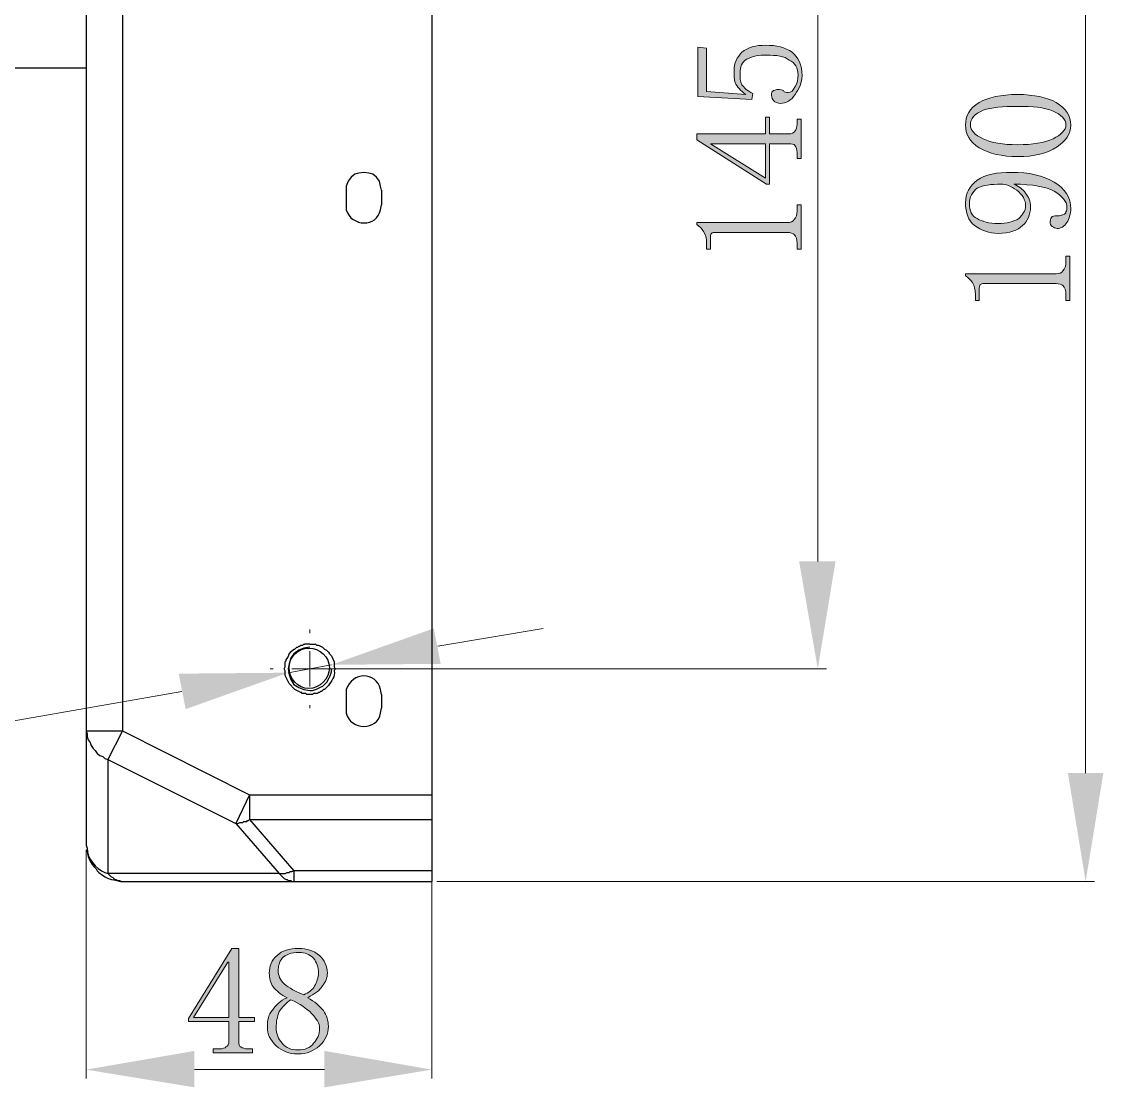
# Model space of a CAD drawing. Header units: millimetres. Extents: x 0 to 297, y 0 to 210.
# Drawn here: x 148.53 to 171.79, y 92.14 to 115.04 of the extents above; entities that cross this region are included whole.
import ezdxf

# ---------------------------------------------------------------- set-up
doc = ezdxf.new("R2010")
doc.units = ezdxf.units.MM

msp = doc.modelspace()

# ---------------------------------------------------------------- hatches: boundary and pattern name
h = msp.add_hatch(color=7)
edge = h.paths.add_edge_path(flags=0)
edge.add_spline(control_points=[(163.043588, 110.725813), (163.043588, 110.725813), (164.990886, 110.725813), (164.990886, 110.725813), (165.054386, 110.725813), (165.117886, 110.747015), (165.139088, 110.789313), (165.181386, 110.831611), (165.202588, 110.895111), (165.202588, 110.979813), (165.202588, 110.979813), (165.202588, 111.106813), (165.202588, 111.106813), (165.202588, 111.106813), (165.28729, 111.106813), (165.28729, 111.106813), (165.28729, 111.106813), (165.28729, 110.154313), (165.28729, 110.154313), (165.28729, 110.154313), (165.202588, 110.154313), (165.202588, 110.154313), (165.202588, 110.154313), (165.202588, 110.281313), (165.202588, 110.281313), (165.202588, 110.366015), (165.181386, 110.429515), (165.139088, 110.471813), (165.117886, 110.493015), (165.054386, 110.514111), (164.990886, 110.514111), (164.990886, 110.514111), (163.44579, 110.514111), (163.44579, 110.514111), (163.403386, 110.514111), (163.38229, 110.514111), (163.361088, 110.493015), (163.339886, 110.471813), (163.339886, 110.429515), (163.339886, 110.387111), (163.339886, 110.387111), (163.339886, 110.154313), (163.339886, 110.154313), (163.339886, 110.154313), (163.25529, 110.154313), (163.25529, 110.154313), (163.25529, 110.154313), (163.25529, 110.281313), (163.25529, 110.281313), (163.25529, 110.387111), (163.234088, 110.471813), (163.19179, 110.535313), (163.149386, 110.598813), (163.107088, 110.641111), (163.043588, 110.683515), (163.043588, 110.683515), (163.043588, 110.725813), (163.043588, 110.725813)], knot_values=[0, 0, 0, 0, 1, 1, 1, 2, 2, 2, 3, 3, 3, 4, 4, 4, 5, 5, 5, 6, 6, 6, 7, 7, 7, 8, 8, 8, 9, 9, 9, 10, 10, 10, 11, 11, 11, 12, 12, 12, 13, 13, 13, 14, 14, 14, 15, 15, 15, 16, 16, 16, 17, 17, 17, 18, 18, 18, 19, 19, 19, 19], degree=3, periodic=1)
edge = h.paths.add_edge_path(flags=0)
edge.add_spline(control_points=[(165.03329, 112.630813), (165.075588, 112.630813), (165.139088, 112.652015), (165.16029, 112.694313), (165.181386, 112.715515), (165.202588, 112.779015), (165.202588, 112.842515), (165.202588, 112.842515), (165.202588, 112.948313), (165.202588, 112.948313), (165.202588, 112.948313), (165.28729, 112.948313), (165.28729, 112.948313), (165.28729, 112.948313), (165.28729, 112.101611), (165.28729, 112.101611), (165.28729, 112.101611), (165.202588, 112.101611), (165.202588, 112.101611), (165.202588, 112.101611), (165.202588, 112.228611), (165.202588, 112.228611), (165.202588, 112.292111), (165.181386, 112.355611), (165.16029, 112.376813), (165.139088, 112.419111), (165.075588, 112.419111), (165.03329, 112.419111), (165.03329, 112.419111), (164.609886, 112.419111), (164.609886, 112.419111), (164.609886, 112.419111), (164.609886, 111.551313), (164.609886, 111.551313), (164.609886, 111.551313), (164.546386, 111.551313), (164.546386, 111.551313), (164.546386, 111.551313), (163.043588, 112.503813), (163.043588, 112.503813), (163.043588, 112.503813), (163.043588, 112.630813), (163.043588, 112.630813), (163.043588, 112.630813), (164.52529, 112.630813), (164.52529, 112.630813), (164.52529, 112.630813), (164.52529, 112.990611), (164.52529, 112.990611), (164.52529, 112.990611), (164.609886, 112.990611), (164.609886, 112.990611), (164.609886, 112.990611), (164.609886, 112.630813), (164.609886, 112.630813), (164.609886, 112.630813), (165.03329, 112.630813), (165.03329, 112.630813)], knot_values=[0, 0, 0, 0, 1, 1, 1, 2, 2, 2, 3, 3, 3, 4, 4, 4, 5, 5, 5, 6, 6, 6, 7, 7, 7, 8, 8, 8, 9, 9, 9, 10, 10, 10, 11, 11, 11, 12, 12, 12, 13, 13, 13, 14, 14, 14, 15, 15, 15, 16, 16, 16, 17, 17, 17, 18, 18, 18, 19, 19, 19, 19], degree=3, periodic=1)
edge = h.paths.add_edge_path(flags=0)
edge.add_spline(control_points=[(163.339886, 112.419111), (163.339886, 112.419111), (164.52529, 111.678313), (164.52529, 111.678313), (164.52529, 111.678313), (164.52529, 112.419111), (164.52529, 112.419111), (164.52529, 112.419111), (163.339886, 112.419111), (163.339886, 112.419111)], knot_values=[0, 0, 0, 0, 1, 1, 1, 2, 2, 2, 3, 3, 3, 3], degree=3, periodic=1)
edge = h.paths.add_edge_path(flags=0)
edge.add_spline(control_points=[(163.847886, 113.985515), (163.847886, 114.154813), (163.911386, 114.281813), (164.01729, 114.387611), (164.14429, 114.493515), (164.313588, 114.535813), (164.52529, 114.535813), (164.758088, 114.535813), (164.948588, 114.493515), (165.09679, 114.387611), (165.22379, 114.281813), (165.308386, 114.112515), (165.308386, 113.879611), (165.308386, 113.731515), (165.244886, 113.604515), (165.16029, 113.477515), (165.075588, 113.350515), (164.96979, 113.287015), (164.84279, 113.287015), (164.77929, 113.287015), (164.736886, 113.308111), (164.694588, 113.350515), (164.673386, 113.371611), (164.65229, 113.414015), (164.65229, 113.456313), (164.65229, 113.519813), (164.65229, 113.541015), (164.694588, 113.562111), (164.736886, 113.583313), (164.758088, 113.583313), (164.77929, 113.583313), (164.84279, 113.583313), (164.885088, 113.583313), (164.90629, 113.562111), (164.927386, 113.519813), (164.96979, 113.519813), (165.012088, 113.519813), (165.075588, 113.519813), (165.117886, 113.562111), (165.16029, 113.646813), (165.202588, 113.710313), (165.22379, 113.816111), (165.22379, 113.900813), (165.22379, 114.049015), (165.16029, 114.154813), (165.03329, 114.218313), (164.927386, 114.303015), (164.758088, 114.324111), (164.546386, 114.324111), (164.377088, 114.324111), (164.250088, 114.303015), (164.123088, 114.239515), (164.01729, 114.176015), (163.974886, 114.070111), (163.974886, 113.943111), (163.974886, 113.837313), (163.974886, 113.752611), (164.01729, 113.689111), (164.059588, 113.625611), (164.123088, 113.562111), (164.250088, 113.498611), (164.250088, 113.498611), (164.228886, 113.371611), (164.228886, 113.371611), (164.228886, 113.371611), (163.06479, 113.435111), (163.06479, 113.435111), (163.06479, 113.435111), (163.06479, 114.493515), (163.06479, 114.493515), (163.06479, 114.493515), (163.25529, 114.472313), (163.25529, 114.472313), (163.25529, 114.472313), (163.25529, 113.541015), (163.25529, 113.541015), (163.25529, 113.541015), (164.101886, 113.477515), (164.101886, 113.477515), (163.974886, 113.562111), (163.911386, 113.646813), (163.869088, 113.731515), (163.847886, 113.816111), (163.847886, 113.900813), (163.847886, 113.985515)], knot_values=[0, 0, 0, 0, 1, 1, 1, 2, 2, 2, 3, 3, 3, 4, 4, 4, 5, 5, 5, 6, 6, 6, 7, 7, 7, 8, 8, 8, 9, 9, 9, 10, 10, 10, 11, 11, 11, 12, 12, 12, 13, 13, 13, 14, 14, 14, 15, 15, 15, 16, 16, 16, 17, 17, 17, 18, 18, 18, 19, 19, 19, 20, 20, 20, 21, 21, 21, 22, 22, 22, 23, 23, 23, 24, 24, 24, 25, 25, 25, 26, 26, 26, 27, 27, 27, 28, 28, 28, 28], degree=3, periodic=1)
h = msp.add_hatch(color=7)
edge = h.paths.add_edge_path(flags=0)
edge.add_spline(control_points=[(168.822088, 109.625111), (168.822088, 109.625111), (170.769386, 109.625111), (170.769386, 109.625111), (170.832886, 109.625111), (170.896386, 109.646313), (170.917588, 109.688611), (170.959886, 109.731015), (170.981088, 109.794515), (170.981088, 109.879111), (170.981088, 109.879111), (170.981088, 110.006111), (170.981088, 110.006111), (170.981088, 110.006111), (171.06579, 110.006111), (171.06579, 110.006111), (171.06579, 110.006111), (171.06579, 109.053611), (171.06579, 109.053611), (171.06579, 109.053611), (170.981088, 109.053611), (170.981088, 109.053611), (170.981088, 109.053611), (170.981088, 109.180611), (170.981088, 109.180611), (170.981088, 109.265313), (170.959886, 109.328813), (170.917588, 109.371111), (170.896386, 109.392313), (170.832886, 109.413515), (170.769386, 109.413515), (170.769386, 109.413515), (169.22429, 109.413515), (169.22429, 109.413515), (169.181886, 109.413515), (169.16079, 109.413515), (169.139588, 109.392313), (169.118386, 109.371111), (169.118386, 109.328813), (169.118386, 109.286515), (169.118386, 109.286515), (169.118386, 109.053611), (169.118386, 109.053611), (169.118386, 109.053611), (169.03379, 109.053611), (169.03379, 109.053611), (169.03379, 109.053611), (169.03379, 109.180611), (169.03379, 109.180611), (169.03379, 109.286515), (169.012588, 109.371111), (168.97029, 109.434611), (168.927886, 109.498111), (168.885588, 109.540515), (168.822088, 109.582813), (168.822088, 109.582813), (168.822088, 109.625111), (168.822088, 109.625111)], knot_values=[0, 0, 0, 0, 1, 1, 1, 2, 2, 2, 3, 3, 3, 4, 4, 4, 5, 5, 5, 6, 6, 6, 7, 7, 7, 8, 8, 8, 9, 9, 9, 10, 10, 10, 11, 11, 11, 12, 12, 12, 13, 13, 13, 14, 14, 14, 15, 15, 15, 16, 16, 16, 17, 17, 17, 18, 18, 18, 19, 19, 19, 19], degree=3, periodic=1)
edge = h.paths.add_edge_path(flags=0)
edge.add_spline(control_points=[(169.520588, 110.704611), (169.711088, 110.704611), (169.85929, 110.747015), (169.965088, 110.810515), (170.04979, 110.895111), (170.11329, 110.979813), (170.11329, 111.085611), (170.11329, 111.212611), (170.04979, 111.318515), (169.92279, 111.424313), (169.79579, 111.509015), (169.689886, 111.551313), (169.584088, 111.551313), (169.372386, 111.551313), (169.203088, 111.530111), (169.076088, 111.466611), (168.97029, 111.382015), (168.90679, 111.276111), (168.90679, 111.128015), (168.90679, 110.979813), (168.949088, 110.874015), (169.076088, 110.810515), (169.181886, 110.747015), (169.330088, 110.704611), (169.520588, 110.704611), (169.520588, 110.704611), (169.520588, 110.704611), (169.520588, 110.704611)], knot_values=[0, 0, 0, 0, 1, 1, 1, 2, 2, 2, 3, 3, 3, 4, 4, 4, 5, 5, 5, 6, 6, 6, 7, 7, 7, 8, 8, 8, 9, 9, 9, 9], degree=3, periodic=1)
edge = h.paths.add_edge_path(flags=0)
edge.add_spline(control_points=[(170.219088, 111.064515), (170.219088, 110.895111), (170.155588, 110.747015), (170.04979, 110.662313), (169.943886, 110.556515), (169.774588, 110.493015), (169.520588, 110.493015), (169.330088, 110.493015), (169.16079, 110.556515), (169.012588, 110.662313), (168.885588, 110.768111), (168.822088, 110.937515), (168.822088, 111.149111), (168.822088, 111.360813), (168.90679, 111.509015), (169.076088, 111.636015), (169.245386, 111.763015), (169.499386, 111.805313), (169.816886, 111.805313), (170.17679, 111.805313), (170.49429, 111.741813), (170.727088, 111.593611), (170.959886, 111.466611), (171.086886, 111.255015), (171.086886, 111.022111), (171.086886, 110.916313), (171.044588, 110.810515), (171.00229, 110.725813), (170.93879, 110.641111), (170.87529, 110.598813), (170.790588, 110.598813), (170.74829, 110.598813), (170.727088, 110.620015), (170.68479, 110.641111), (170.642386, 110.662313), (170.642386, 110.704611), (170.642386, 110.747015), (170.642386, 110.810515), (170.663588, 110.831611), (170.68479, 110.852813), (170.727088, 110.874015), (170.769386, 110.874015), (170.832886, 110.874015), (170.87529, 110.874015), (170.896386, 110.895111), (170.917588, 110.895111), (170.93879, 110.895111), (170.959886, 110.916313), (170.959886, 110.916313), (170.981088, 110.937515), (170.981088, 110.937515), (170.981088, 110.958611), (171.00229, 110.979813), (171.00229, 111.001015), (171.00229, 111.043313), (171.00229, 111.191515), (170.896386, 111.297313), (170.727088, 111.403111), (170.55779, 111.487813), (170.261386, 111.551313), (169.85929, 111.551313), (169.965088, 111.509015), (170.04979, 111.445515), (170.11329, 111.360813), (170.17679, 111.276111), (170.219088, 111.191515), (170.219088, 111.064515), (170.219088, 111.064515), (170.219088, 111.064515), (170.219088, 111.064515)], knot_values=[0, 0, 0, 0, 1, 1, 1, 2, 2, 2, 3, 3, 3, 4, 4, 4, 5, 5, 5, 6, 6, 6, 7, 7, 7, 8, 8, 8, 9, 9, 9, 10, 10, 10, 11, 11, 11, 12, 12, 12, 13, 13, 13, 14, 14, 14, 15, 15, 15, 16, 16, 16, 17, 17, 17, 18, 18, 18, 19, 19, 19, 20, 20, 20, 21, 21, 21, 22, 22, 22, 23, 23, 23, 23], degree=3, periodic=1)
edge = h.paths.add_edge_path(flags=0)
edge.add_spline(control_points=[(168.927886, 112.821313), (168.927886, 112.715515), (169.012588, 112.609611), (169.203088, 112.525015), (169.372386, 112.440313), (169.626386, 112.398015), (169.943886, 112.398015), (170.261386, 112.398015), (170.515386, 112.440313), (170.705886, 112.525015), (170.87529, 112.609611), (170.981088, 112.715515), (170.981088, 112.821313), (170.981088, 112.948313), (170.87529, 113.054111), (170.705886, 113.117611), (170.515386, 113.202313), (170.261386, 113.223515), (169.943886, 113.223515), (169.626386, 113.223515), (169.372386, 113.202313), (169.203088, 113.138813), (169.012588, 113.054111), (168.927886, 112.969515), (168.927886, 112.821313), (168.927886, 112.821313), (168.927886, 112.821313), (168.927886, 112.821313)], knot_values=[0, 0, 0, 0, 1, 1, 1, 2, 2, 2, 3, 3, 3, 4, 4, 4, 5, 5, 5, 6, 6, 6, 7, 7, 7, 8, 8, 8, 9, 9, 9, 9], degree=3, periodic=1)
edge = h.paths.add_edge_path(flags=0)
edge.add_spline(control_points=[(171.086886, 112.821313), (171.086886, 112.630813), (170.981088, 112.482611), (170.790588, 112.355611), (170.578886, 112.207515), (170.30379, 112.144015), (169.943886, 112.144015), (169.60529, 112.144015), (169.330088, 112.207515), (169.118386, 112.334515), (168.90679, 112.461515), (168.822088, 112.630813), (168.822088, 112.821313), (168.822088, 113.011813), (168.90679, 113.181111), (169.118386, 113.308111), (169.308886, 113.414015), (169.584088, 113.477515), (169.943886, 113.477515), (170.282588, 113.477515), (170.578886, 113.414015), (170.769386, 113.308111), (170.981088, 113.181111), (171.086886, 113.011813), (171.086886, 112.821313)], knot_values=[0, 0, 0, 0, 1, 1, 1, 2, 2, 2, 3, 3, 3, 4, 4, 4, 5, 5, 5, 6, 6, 6, 7, 7, 7, 8, 8, 8, 8], degree=3, periodic=1)
h = msp.add_hatch(color=7)
h.dxf.hatch_style = 2
h.paths.add_polyline_path([(165.244886, 103.444515), (166.028088, 103.444515), (165.647088, 101.137313)])
h = msp.add_hatch(color=7)
h.dxf.hatch_style = 2
h.paths.add_polyline_path([(157.392088, 102.005111), (157.54029, 101.243111), (155.19079, 101.222015)])
h = msp.add_hatch(color=7)
h.dxf.hatch_style = 2
h.paths.add_polyline_path([(151.909886, 101.031515), (152.058088, 100.269515), (154.259386, 101.052611)])
h = msp.add_hatch(color=7)
h.dxf.hatch_style = 2
h.paths.add_polyline_path([(171.023386, 98.893611), (171.785386, 98.893611), (171.404386, 96.565313)])
h = msp.add_hatch(color=7)
edge = h.paths.add_edge_path(flags=0)
edge.add_spline(control_points=[(153.201088, 93.136313), (153.201088, 93.072813), (153.201088, 93.030515), (153.243386, 93.009313), (153.28579, 92.988111), (153.328088, 92.967015), (153.391588, 92.967015), (153.391588, 92.967015), (153.497386, 92.967015), (153.497386, 92.967015), (153.497386, 92.967015), (153.497386, 92.882313), (153.497386, 92.882313), (153.497386, 92.882313), (152.65079, 92.882313), (152.65079, 92.882313), (152.65079, 92.882313), (152.65079, 92.967015), (152.65079, 92.967015), (152.65079, 92.967015), (152.77779, 92.967015), (152.77779, 92.967015), (152.862386, 92.967015), (152.90479, 92.988111), (152.925886, 93.009313), (152.96829, 93.030515), (152.989386, 93.072813), (152.989386, 93.136313), (152.989386, 93.136313), (152.989386, 93.559611), (152.989386, 93.559611), (152.989386, 93.559611), (152.121588, 93.559611), (152.121588, 93.559611), (152.121588, 93.559611), (152.121588, 93.623111), (152.121588, 93.623111), (152.121588, 93.623111), (153.052886, 95.126015), (153.052886, 95.126015), (153.052886, 95.126015), (153.201088, 95.126015), (153.201088, 95.126015), (153.201088, 95.126015), (153.201088, 93.644313), (153.201088, 93.644313), (153.201088, 93.644313), (153.53979, 93.644313), (153.53979, 93.644313), (153.53979, 93.644313), (153.53979, 93.559611), (153.53979, 93.559611), (153.53979, 93.559611), (153.201088, 93.559611), (153.201088, 93.559611), (153.201088, 93.559611), (153.201088, 93.136313), (153.201088, 93.136313)], knot_values=[0, 0, 0, 0, 1, 1, 1, 2, 2, 2, 3, 3, 3, 4, 4, 4, 5, 5, 5, 6, 6, 6, 7, 7, 7, 8, 8, 8, 9, 9, 9, 10, 10, 10, 11, 11, 11, 12, 12, 12, 13, 13, 13, 14, 14, 14, 15, 15, 15, 16, 16, 16, 17, 17, 17, 18, 18, 18, 19, 19, 19, 19], degree=3, periodic=1)
edge = h.paths.add_edge_path(flags=0)
edge.add_spline(control_points=[(152.96829, 94.829611), (152.96829, 94.829611), (152.227386, 93.644313), (152.227386, 93.644313), (152.227386, 93.644313), (152.989386, 93.644313), (152.989386, 93.644313), (152.989386, 93.644313), (152.989386, 94.829611), (152.989386, 94.829611), (152.989386, 94.829611), (152.96829, 94.829611), (152.96829, 94.829611)], knot_values=[0, 0, 0, 0, 1, 1, 1, 2, 2, 2, 3, 3, 3, 4, 4, 4, 4], degree=3, periodic=1)
edge = h.paths.add_edge_path(flags=0)
edge.add_spline(control_points=[(154.005386, 93.432611), (154.005386, 93.284515), (154.04779, 93.178611), (154.132386, 93.094015), (154.217088, 92.988111), (154.322886, 92.945813), (154.471088, 92.945813), (154.61929, 92.945813), (154.74629, 92.988111), (154.80979, 93.094015), (154.894386, 93.178611), (154.93679, 93.284515), (154.93679, 93.411515), (154.93679, 93.517313), (154.87329, 93.623111), (154.767386, 93.729015), (154.661588, 93.834813), (154.513386, 93.940611), (154.322886, 94.025313), (154.217088, 93.961813), (154.132386, 93.856015), (154.068886, 93.771313), (154.026588, 93.665515), (154.005386, 93.538515), (154.005386, 93.432611), (154.005386, 93.432611), (154.005386, 93.432611), (154.005386, 93.432611)], knot_values=[0, 0, 0, 0, 1, 1, 1, 2, 2, 2, 3, 3, 3, 4, 4, 4, 5, 5, 5, 6, 6, 6, 7, 7, 7, 8, 8, 8, 9, 9, 9, 9], degree=3, periodic=1)
edge = h.paths.add_edge_path(flags=0)
edge.add_spline(control_points=[(155.12729, 93.453813), (155.12729, 93.284515), (155.06379, 93.157515), (154.93679, 93.030515), (154.80979, 92.924611), (154.661588, 92.861111), (154.471088, 92.861111), (154.280588, 92.861111), (154.132386, 92.924611), (154.005386, 93.030515), (153.878386, 93.157515), (153.814886, 93.284515), (153.814886, 93.432611), (153.814886, 93.580813), (153.836088, 93.707813), (153.92079, 93.792515), (153.98429, 93.898313), (154.090088, 94.004111), (154.23829, 94.067611), (154.11129, 94.131111), (154.005386, 94.215813), (153.941886, 94.300515), (153.878386, 94.385111), (153.85729, 94.491015), (153.85729, 94.596813), (153.85729, 94.745015), (153.899588, 94.872015), (154.026588, 94.977813), (154.132386, 95.083611), (154.280588, 95.126015), (154.49229, 95.126015), (154.661588, 95.126015), (154.80979, 95.083611), (154.93679, 94.977813), (155.042588, 94.872015), (155.106088, 94.745015), (155.106088, 94.596813), (155.106088, 94.491015), (155.06379, 94.406313), (155.00029, 94.321611), (154.93679, 94.215813), (154.830886, 94.152313), (154.68279, 94.067611), (154.830886, 93.983015), (154.93679, 93.898313), (155.021386, 93.792515), (155.084886, 93.686611), (155.12729, 93.580813), (155.12729, 93.453813), (155.12729, 93.453813), (155.12729, 93.453813), (155.12729, 93.453813)], knot_values=[0, 0, 0, 0, 1, 1, 1, 2, 2, 2, 3, 3, 3, 4, 4, 4, 5, 5, 5, 6, 6, 6, 7, 7, 7, 8, 8, 8, 9, 9, 9, 10, 10, 10, 11, 11, 11, 12, 12, 12, 13, 13, 13, 14, 14, 14, 15, 15, 15, 16, 16, 16, 17, 17, 17, 17], degree=3, periodic=1)
edge = h.paths.add_edge_path(flags=0)
edge.add_spline(control_points=[(154.915588, 94.596813), (154.915588, 94.723813), (154.87329, 94.829611), (154.80979, 94.914313), (154.725088, 94.999015), (154.61929, 95.041313), (154.49229, 95.041313), (154.322886, 95.041313), (154.217088, 94.999015), (154.132386, 94.914313), (154.068886, 94.829611), (154.04779, 94.745015), (154.04779, 94.639111), (154.04779, 94.554515), (154.090088, 94.448611), (154.17479, 94.364015), (154.280588, 94.279313), (154.42879, 94.194611), (154.598088, 94.131111), (154.703886, 94.173515), (154.788588, 94.237015), (154.830886, 94.321611), (154.87329, 94.406313), (154.915588, 94.491015), (154.915588, 94.596813)], knot_values=[0, 0, 0, 0, 1, 1, 1, 2, 2, 2, 3, 3, 3, 4, 4, 4, 5, 5, 5, 6, 6, 6, 7, 7, 7, 8, 8, 8, 8], degree=3, periodic=1)
h = msp.add_hatch(color=7)
h.dxf.hatch_style = 2
h.paths.add_polyline_path([(152.248588, 92.924611), (152.248588, 92.141515), (149.92029, 92.522515)])
h = msp.add_hatch(color=7)
h.dxf.hatch_style = 2
h.paths.add_polyline_path([(155.042588, 92.924611), (155.042588, 92.141515), (157.34979, 92.522515)])

# ---------------------------------------------------------------- linework, layer by layer
at = {"color": 7, "lineweight": 25}
for points in [[(157.34979, 124.082015), (157.34979, 98.428015)], [(149.92029, 122.727313), (149.92029, 99.803813)], [(150.703386, 122.727313), (150.703386, 99.803813)], [(78.48279, 114.049015), (149.92029, 114.049015)], [(156.27029, 111.424313), (156.249088, 111.509015), (156.227886, 111.614813), (156.164386, 111.699515), (156.07979, 111.763015), (155.995088, 111.784111), (155.88929, 111.805313), (155.783386, 111.784111), (155.69879, 111.763015), (155.614088, 111.699515), (155.550588, 111.614813), (155.50829, 111.509015), (155.50829, 111.424313), (155.50829, 111.106813)], [(156.27029, 111.424313), (156.27029, 111.106813)], [(154.725088, 101.666515), (154.61929, 101.666515)], [(154.830886, 100.608111), (154.80979, 100.608111), (154.788588, 100.587015), (154.725088, 100.587015)], [(156.27029, 100.587015), (156.27029, 100.290611)], [(149.92029, 99.803813), (150.703386, 99.803813), (150.385886, 99.190015)], [(149.92029, 99.803813), (149.941386, 99.740313), (149.941386, 99.676813), (149.962588, 99.613313), (150.004886, 99.549813), (150.026088, 99.486313), (150.068386, 99.422813), (150.11079, 99.380515), (150.153088, 99.317015), (150.216588, 99.274611), (150.280088, 99.253515), (150.322386, 99.211111), (150.385886, 99.190015), (153.137588, 97.814111)], [(149.92029, 99.803813), (149.92029, 97.348515)], [(150.703386, 99.803813), (153.433886, 98.428015)], [(150.385886, 99.190015), (150.385886, 96.734611)], [(153.433886, 98.428015), (153.137588, 97.814111)], [(153.433886, 98.428015), (153.433886, 98.131611), (153.433886, 97.898813)], [(153.433886, 98.428015), (157.34979, 98.428015)], [(157.34979, 98.428015), (157.34979, 97.898813)], [(153.137588, 97.814111), (153.179886, 97.814111), (153.22229, 97.835313), (153.28579, 97.835313), (153.306886, 97.856515), (153.370386, 97.856515), (153.391588, 97.877611), (153.41279, 97.877611), (153.433886, 97.898813)], [(153.433886, 97.898813), (157.34979, 97.898813)], [(153.433886, 97.898813), (154.386386, 96.798111)], [(157.34979, 97.898813), (157.34979, 96.798111)], [(153.137588, 97.814111), (154.068886, 96.734611)], [(154.068886, 96.734611), (150.385886, 96.734611)], [(150.385886, 96.734611), (150.449386, 96.671111), (150.49179, 96.650015), (150.534088, 96.607611), (150.55529, 96.607611), (150.597588, 96.586515), (150.639886, 96.586515), (150.68229, 96.565313), (150.703386, 96.565313)], [(154.068886, 96.734611), (154.195886, 96.734611), (154.23829, 96.755813), (154.280588, 96.755813), (154.30179, 96.777015), (154.344088, 96.777015), (154.386386, 96.798111)], [(154.068886, 96.734611), (154.17479, 96.628813), (154.217088, 96.607611), (154.23829, 96.607611), (154.259386, 96.586515), (154.322886, 96.586515), (154.344088, 96.565313), (154.386386, 96.565313)], [(157.34979, 96.798111), (154.386386, 96.798111)], [(154.386386, 96.798111), (154.386386, 96.628813), (154.386386, 96.565313)], [(157.34979, 96.798111), (157.34979, 96.565313)], [(150.703386, 96.565313), (154.386386, 96.565313)], [(154.386386, 96.565313), (157.34979, 96.565313)]]:
    msp.add_lwpolyline(points, dxfattribs=at)
at = {"color": 7, "lineweight": 15}
for points in [[(171.404386, 123.637515), (171.404386, 98.893611)], [(165.647088, 121.245611), (165.647088, 103.444515)], [(154.725088, 101.984015), (154.725088, 101.899313)], [(159.741588, 102.005111), (157.47679, 101.624111)], [(154.725088, 101.518313), (154.725088, 101.137313), (154.344088, 101.137313)], [(155.19079, 101.222015), (154.259386, 101.052611)], [(153.941886, 101.137313), (153.878386, 101.137313)], [(154.725088, 101.137313), (155.106088, 101.137313)], [(154.725088, 101.137313), (154.725088, 100.756313)], [(154.830886, 101.137313), (165.837588, 101.137313)], [(155.50829, 101.137313), (155.57179, 101.137313)], [(151.973386, 100.650515), (137.834088, 98.174015)], [(154.725088, 100.354111), (154.725088, 100.290611)], [(149.92029, 97.242611), (149.92029, 92.332015)], [(157.34979, 97.242611), (157.34979, 92.332015)], [(157.455588, 96.565313), (171.594886, 96.565313)], [(152.248588, 92.522515), (155.042588, 92.522515)]]:
    msp.add_lwpolyline(points, dxfattribs=at)
at = {"color": 7, "lineweight": 5}
for points in [[(163.339886, 112.419111), (164.52529, 111.678313), (164.52529, 112.419111)], [(152.96829, 94.829611), (152.227386, 93.644313), (152.989386, 93.644313), (152.989386, 94.829611)]]:
    msp.add_lwpolyline(points, close=True, dxfattribs=at)
for points, knots in [([(163.847886, 113.985515), (163.847886, 114.154813), (163.911386, 114.281813), (164.01729, 114.387611), (164.14429, 114.493515), (164.313588, 114.535813), (164.52529, 114.535813), (164.758088, 114.535813), (164.948588, 114.493515), (165.09679, 114.387611), (165.22379, 114.281813), (165.308386, 114.112515), (165.308386, 113.879611), (165.308386, 113.731515), (165.244886, 113.604515), (165.16029, 113.477515), (165.075588, 113.350515), (164.96979, 113.287015), (164.84279, 113.287015), (164.77929, 113.287015), (164.736886, 113.308111), (164.694588, 113.350515), (164.673386, 113.371611), (164.65229, 113.414015), (164.65229, 113.456313), (164.65229, 113.519813), (164.65229, 113.541015), (164.694588, 113.562111), (164.736886, 113.583313), (164.758088, 113.583313), (164.77929, 113.583313), (164.84279, 113.583313), (164.885088, 113.583313), (164.90629, 113.562111), (164.927386, 113.519813), (164.96979, 113.519813), (165.012088, 113.519813), (165.075588, 113.519813), (165.117886, 113.562111), (165.16029, 113.646813), (165.202588, 113.710313), (165.22379, 113.816111), (165.22379, 113.900813), (165.22379, 114.049015), (165.16029, 114.154813), (165.03329, 114.218313), (164.927386, 114.303015), (164.758088, 114.324111), (164.546386, 114.324111), (164.377088, 114.324111), (164.250088, 114.303015), (164.123088, 114.239515), (164.01729, 114.176015), (163.974886, 114.070111), (163.974886, 113.943111), (163.974886, 113.837313), (163.974886, 113.752611), (164.01729, 113.689111), (164.059588, 113.625611), (164.123088, 113.562111), (164.250088, 113.498611), (164.250088, 113.498611), (164.228886, 113.371611), (164.228886, 113.371611), (164.228886, 113.371611), (163.06479, 113.435111), (163.06479, 113.435111), (163.06479, 113.435111), (163.06479, 114.493515), (163.06479, 114.493515), (163.06479, 114.493515), (163.25529, 114.472313), (163.25529, 114.472313), (163.25529, 114.472313), (163.25529, 113.541015), (163.25529, 113.541015), (163.25529, 113.541015), (164.101886, 113.477515), (164.101886, 113.477515), (163.974886, 113.562111), (163.911386, 113.646813), (163.869088, 113.731515), (163.847886, 113.816111), (163.847886, 113.900813), (163.847886, 113.985515), (163.847886, 113.985515), (163.847886, 113.985515), (163.847886, 113.985515)], [0, 0, 0, 0, 1, 1, 1, 2, 2, 2, 3, 3, 3, 4, 4, 4, 5, 5, 5, 6, 6, 6, 7, 7, 7, 8, 8, 8, 9, 9, 9, 10, 10, 10, 11, 11, 11, 12, 12, 12, 13, 13, 13, 14, 14, 14, 15, 15, 15, 16, 16, 16, 17, 17, 17, 18, 18, 18, 19, 19, 19, 20, 20, 20, 21, 21, 21, 22, 22, 22, 23, 23, 23, 24, 24, 24, 25, 25, 25, 26, 26, 26, 27, 27, 27, 28, 28, 28, 29, 29, 29, 29]), ([(171.086886, 112.821313), (171.086886, 112.630813), (170.981088, 112.482611), (170.790588, 112.355611), (170.578886, 112.207515), (170.30379, 112.144015), (169.943886, 112.144015), (169.60529, 112.144015), (169.330088, 112.207515), (169.118386, 112.334515), (168.90679, 112.461515), (168.822088, 112.630813), (168.822088, 112.821313), (168.822088, 113.011813), (168.90679, 113.181111), (169.118386, 113.308111), (169.308886, 113.414015), (169.584088, 113.477515), (169.943886, 113.477515), (170.282588, 113.477515), (170.578886, 113.414015), (170.769386, 113.308111), (170.981088, 113.181111), (171.086886, 113.011813), (171.086886, 112.821313), (171.086886, 112.821313), (171.086886, 112.821313), (171.086886, 112.821313)], [0, 0, 0, 0, 1, 1, 1, 2, 2, 2, 3, 3, 3, 4, 4, 4, 5, 5, 5, 6, 6, 6, 7, 7, 7, 8, 8, 8, 9, 9, 9, 9]), ([(168.927886, 112.821313), (168.927886, 112.715515), (169.012588, 112.609611), (169.203088, 112.525015), (169.372386, 112.440313), (169.626386, 112.398015), (169.943886, 112.398015), (170.261386, 112.398015), (170.515386, 112.440313), (170.705886, 112.525015), (170.87529, 112.609611), (170.981088, 112.715515), (170.981088, 112.821313), (170.981088, 112.948313), (170.87529, 113.054111), (170.705886, 113.117611), (170.515386, 113.202313), (170.261386, 113.223515), (169.943886, 113.223515), (169.626386, 113.223515), (169.372386, 113.202313), (169.203088, 113.138813), (169.012588, 113.054111), (168.927886, 112.969515), (168.927886, 112.821313), (168.927886, 112.821313), (168.927886, 112.821313), (168.927886, 112.821313)], [0, 0, 0, 0, 1, 1, 1, 2, 2, 2, 3, 3, 3, 4, 4, 4, 5, 5, 5, 6, 6, 6, 7, 7, 7, 8, 8, 8, 9, 9, 9, 9]), ([(165.03329, 112.630813), (165.075588, 112.630813), (165.139088, 112.652015), (165.16029, 112.694313), (165.181386, 112.715515), (165.202588, 112.779015), (165.202588, 112.842515), (165.202588, 112.842515), (165.202588, 112.948313), (165.202588, 112.948313), (165.202588, 112.948313), (165.28729, 112.948313), (165.28729, 112.948313), (165.28729, 112.948313), (165.28729, 112.101611), (165.28729, 112.101611), (165.28729, 112.101611), (165.202588, 112.101611), (165.202588, 112.101611), (165.202588, 112.101611), (165.202588, 112.228611), (165.202588, 112.228611), (165.202588, 112.292111), (165.181386, 112.355611), (165.16029, 112.376813), (165.139088, 112.419111), (165.075588, 112.419111), (165.03329, 112.419111), (165.03329, 112.419111), (164.609886, 112.419111), (164.609886, 112.419111), (164.609886, 112.419111), (164.609886, 111.551313), (164.609886, 111.551313), (164.609886, 111.551313), (164.546386, 111.551313), (164.546386, 111.551313), (164.546386, 111.551313), (163.043588, 112.503813), (163.043588, 112.503813), (163.043588, 112.503813), (163.043588, 112.630813), (163.043588, 112.630813), (163.043588, 112.630813), (164.52529, 112.630813), (164.52529, 112.630813), (164.52529, 112.630813), (164.52529, 112.990611), (164.52529, 112.990611), (164.52529, 112.990611), (164.609886, 112.990611), (164.609886, 112.990611), (164.609886, 112.990611), (164.609886, 112.630813), (164.609886, 112.630813), (164.609886, 112.630813), (165.03329, 112.630813), (165.03329, 112.630813)], [0, 0, 0, 0, 1, 1, 1, 2, 2, 2, 3, 3, 3, 4, 4, 4, 5, 5, 5, 6, 6, 6, 7, 7, 7, 8, 8, 8, 9, 9, 9, 10, 10, 10, 11, 11, 11, 12, 12, 12, 13, 13, 13, 14, 14, 14, 15, 15, 15, 16, 16, 16, 17, 17, 17, 18, 18, 18, 19, 19, 19, 19]), ([(170.219088, 111.064515), (170.219088, 110.895111), (170.155588, 110.747015), (170.04979, 110.662313), (169.943886, 110.556515), (169.774588, 110.493015), (169.520588, 110.493015), (169.330088, 110.493015), (169.16079, 110.556515), (169.012588, 110.662313), (168.885588, 110.768111), (168.822088, 110.937515), (168.822088, 111.149111), (168.822088, 111.360813), (168.90679, 111.509015), (169.076088, 111.636015), (169.245386, 111.763015), (169.499386, 111.805313), (169.816886, 111.805313), (170.17679, 111.805313), (170.49429, 111.741813), (170.727088, 111.593611), (170.959886, 111.466611), (171.086886, 111.255015), (171.086886, 111.022111), (171.086886, 110.916313), (171.044588, 110.810515), (171.00229, 110.725813), (170.93879, 110.641111), (170.87529, 110.598813), (170.790588, 110.598813), (170.74829, 110.598813), (170.727088, 110.620015), (170.68479, 110.641111), (170.642386, 110.662313), (170.642386, 110.704611), (170.642386, 110.747015), (170.642386, 110.810515), (170.663588, 110.831611), (170.68479, 110.852813), (170.727088, 110.874015), (170.769386, 110.874015), (170.832886, 110.874015), (170.87529, 110.874015), (170.896386, 110.895111), (170.917588, 110.895111), (170.93879, 110.895111), (170.959886, 110.916313), (170.959886, 110.916313), (170.981088, 110.937515), (170.981088, 110.937515), (170.981088, 110.958611), (171.00229, 110.979813), (171.00229, 111.001015), (171.00229, 111.043313), (171.00229, 111.191515), (170.896386, 111.297313), (170.727088, 111.403111), (170.55779, 111.487813), (170.261386, 111.551313), (169.85929, 111.551313), (169.965088, 111.509015), (170.04979, 111.445515), (170.11329, 111.360813), (170.17679, 111.276111), (170.219088, 111.191515), (170.219088, 111.064515), (170.219088, 111.064515), (170.219088, 111.064515), (170.219088, 111.064515)], [0, 0, 0, 0, 1, 1, 1, 2, 2, 2, 3, 3, 3, 4, 4, 4, 5, 5, 5, 6, 6, 6, 7, 7, 7, 8, 8, 8, 9, 9, 9, 10, 10, 10, 11, 11, 11, 12, 12, 12, 13, 13, 13, 14, 14, 14, 15, 15, 15, 16, 16, 16, 17, 17, 17, 18, 18, 18, 19, 19, 19, 20, 20, 20, 21, 21, 21, 22, 22, 22, 23, 23, 23, 23]), ([(169.520588, 110.704611), (169.711088, 110.704611), (169.85929, 110.747015), (169.965088, 110.810515), (170.04979, 110.895111), (170.11329, 110.979813), (170.11329, 111.085611), (170.11329, 111.212611), (170.04979, 111.318515), (169.92279, 111.424313), (169.79579, 111.509015), (169.689886, 111.551313), (169.584088, 111.551313), (169.372386, 111.551313), (169.203088, 111.530111), (169.076088, 111.466611), (168.97029, 111.382015), (168.90679, 111.276111), (168.90679, 111.128015), (168.90679, 110.979813), (168.949088, 110.874015), (169.076088, 110.810515), (169.181886, 110.747015), (169.330088, 110.704611), (169.520588, 110.704611), (169.520588, 110.704611), (169.520588, 110.704611), (169.520588, 110.704611)], [0, 0, 0, 0, 1, 1, 1, 2, 2, 2, 3, 3, 3, 4, 4, 4, 5, 5, 5, 6, 6, 6, 7, 7, 7, 8, 8, 8, 9, 9, 9, 9]), ([(163.043588, 110.725813), (163.043588, 110.725813), (164.990886, 110.725813), (164.990886, 110.725813), (165.054386, 110.725813), (165.117886, 110.747015), (165.139088, 110.789313), (165.181386, 110.831611), (165.202588, 110.895111), (165.202588, 110.979813), (165.202588, 110.979813), (165.202588, 111.106813), (165.202588, 111.106813), (165.202588, 111.106813), (165.28729, 111.106813), (165.28729, 111.106813), (165.28729, 111.106813), (165.28729, 110.154313), (165.28729, 110.154313), (165.28729, 110.154313), (165.202588, 110.154313), (165.202588, 110.154313), (165.202588, 110.154313), (165.202588, 110.281313), (165.202588, 110.281313), (165.202588, 110.366015), (165.181386, 110.429515), (165.139088, 110.471813), (165.117886, 110.493015), (165.054386, 110.514111), (164.990886, 110.514111), (164.990886, 110.514111), (163.44579, 110.514111), (163.44579, 110.514111), (163.403386, 110.514111), (163.38229, 110.514111), (163.361088, 110.493015), (163.339886, 110.471813), (163.339886, 110.429515), (163.339886, 110.387111), (163.339886, 110.387111), (163.339886, 110.154313), (163.339886, 110.154313), (163.339886, 110.154313), (163.25529, 110.154313), (163.25529, 110.154313), (163.25529, 110.154313), (163.25529, 110.281313), (163.25529, 110.281313), (163.25529, 110.387111), (163.234088, 110.471813), (163.19179, 110.535313), (163.149386, 110.598813), (163.107088, 110.641111), (163.043588, 110.683515), (163.043588, 110.683515), (163.043588, 110.725813), (163.043588, 110.725813)], [0, 0, 0, 0, 1, 1, 1, 2, 2, 2, 3, 3, 3, 4, 4, 4, 5, 5, 5, 6, 6, 6, 7, 7, 7, 8, 8, 8, 9, 9, 9, 10, 10, 10, 11, 11, 11, 12, 12, 12, 13, 13, 13, 14, 14, 14, 15, 15, 15, 16, 16, 16, 17, 17, 17, 18, 18, 18, 19, 19, 19, 19]), ([(168.822088, 109.625111), (168.822088, 109.625111), (170.769386, 109.625111), (170.769386, 109.625111), (170.832886, 109.625111), (170.896386, 109.646313), (170.917588, 109.688611), (170.959886, 109.731015), (170.981088, 109.794515), (170.981088, 109.879111), (170.981088, 109.879111), (170.981088, 110.006111), (170.981088, 110.006111), (170.981088, 110.006111), (171.06579, 110.006111), (171.06579, 110.006111), (171.06579, 110.006111), (171.06579, 109.053611), (171.06579, 109.053611), (171.06579, 109.053611), (170.981088, 109.053611), (170.981088, 109.053611), (170.981088, 109.053611), (170.981088, 109.180611), (170.981088, 109.180611), (170.981088, 109.265313), (170.959886, 109.328813), (170.917588, 109.371111), (170.896386, 109.392313), (170.832886, 109.413515), (170.769386, 109.413515), (170.769386, 109.413515), (169.22429, 109.413515), (169.22429, 109.413515), (169.181886, 109.413515), (169.16079, 109.413515), (169.139588, 109.392313), (169.118386, 109.371111), (169.118386, 109.328813), (169.118386, 109.286515), (169.118386, 109.286515), (169.118386, 109.053611), (169.118386, 109.053611), (169.118386, 109.053611), (169.03379, 109.053611), (169.03379, 109.053611), (169.03379, 109.053611), (169.03379, 109.180611), (169.03379, 109.180611), (169.03379, 109.286515), (169.012588, 109.371111), (168.97029, 109.434611), (168.927886, 109.498111), (168.885588, 109.540515), (168.822088, 109.582813), (168.822088, 109.582813), (168.822088, 109.625111), (168.822088, 109.625111)], [0, 0, 0, 0, 1, 1, 1, 2, 2, 2, 3, 3, 3, 4, 4, 4, 5, 5, 5, 6, 6, 6, 7, 7, 7, 8, 8, 8, 9, 9, 9, 10, 10, 10, 11, 11, 11, 12, 12, 12, 13, 13, 13, 14, 14, 14, 15, 15, 15, 16, 16, 16, 17, 17, 17, 18, 18, 18, 19, 19, 19, 19]), ([(153.201088, 93.136313), (153.201088, 93.072813), (153.201088, 93.030515), (153.243386, 93.009313), (153.28579, 92.988111), (153.328088, 92.967015), (153.391588, 92.967015), (153.391588, 92.967015), (153.497386, 92.967015), (153.497386, 92.967015), (153.497386, 92.967015), (153.497386, 92.882313), (153.497386, 92.882313), (153.497386, 92.882313), (152.65079, 92.882313), (152.65079, 92.882313), (152.65079, 92.882313), (152.65079, 92.967015), (152.65079, 92.967015), (152.65079, 92.967015), (152.77779, 92.967015), (152.77779, 92.967015), (152.862386, 92.967015), (152.90479, 92.988111), (152.925886, 93.009313), (152.96829, 93.030515), (152.989386, 93.072813), (152.989386, 93.136313), (152.989386, 93.136313), (152.989386, 93.559611), (152.989386, 93.559611), (152.989386, 93.559611), (152.121588, 93.559611), (152.121588, 93.559611), (152.121588, 93.559611), (152.121588, 93.623111), (152.121588, 93.623111), (152.121588, 93.623111), (153.052886, 95.126015), (153.052886, 95.126015), (153.052886, 95.126015), (153.201088, 95.126015), (153.201088, 95.126015), (153.201088, 95.126015), (153.201088, 93.644313), (153.201088, 93.644313), (153.201088, 93.644313), (153.53979, 93.644313), (153.53979, 93.644313), (153.53979, 93.644313), (153.53979, 93.559611), (153.53979, 93.559611), (153.53979, 93.559611), (153.201088, 93.559611), (153.201088, 93.559611), (153.201088, 93.559611), (153.201088, 93.136313), (153.201088, 93.136313)], [0, 0, 0, 0, 1, 1, 1, 2, 2, 2, 3, 3, 3, 4, 4, 4, 5, 5, 5, 6, 6, 6, 7, 7, 7, 8, 8, 8, 9, 9, 9, 10, 10, 10, 11, 11, 11, 12, 12, 12, 13, 13, 13, 14, 14, 14, 15, 15, 15, 16, 16, 16, 17, 17, 17, 18, 18, 18, 19, 19, 19, 19]), ([(155.12729, 93.453813), (155.12729, 93.284515), (155.06379, 93.157515), (154.93679, 93.030515), (154.80979, 92.924611), (154.661588, 92.861111), (154.471088, 92.861111), (154.280588, 92.861111), (154.132386, 92.924611), (154.005386, 93.030515), (153.878386, 93.157515), (153.814886, 93.284515), (153.814886, 93.432611), (153.814886, 93.580813), (153.836088, 93.707813), (153.92079, 93.792515), (153.98429, 93.898313), (154.090088, 94.004111), (154.23829, 94.067611), (154.11129, 94.131111), (154.005386, 94.215813), (153.941886, 94.300515), (153.878386, 94.385111), (153.85729, 94.491015), (153.85729, 94.596813), (153.85729, 94.745015), (153.899588, 94.872015), (154.026588, 94.977813), (154.132386, 95.083611), (154.280588, 95.126015), (154.49229, 95.126015), (154.661588, 95.126015), (154.80979, 95.083611), (154.93679, 94.977813), (155.042588, 94.872015), (155.106088, 94.745015), (155.106088, 94.596813), (155.106088, 94.491015), (155.06379, 94.406313), (155.00029, 94.321611), (154.93679, 94.215813), (154.830886, 94.152313), (154.68279, 94.067611), (154.830886, 93.983015), (154.93679, 93.898313), (155.021386, 93.792515), (155.084886, 93.686611), (155.12729, 93.580813), (155.12729, 93.453813), (155.12729, 93.453813), (155.12729, 93.453813), (155.12729, 93.453813)], [0, 0, 0, 0, 1, 1, 1, 2, 2, 2, 3, 3, 3, 4, 4, 4, 5, 5, 5, 6, 6, 6, 7, 7, 7, 8, 8, 8, 9, 9, 9, 10, 10, 10, 11, 11, 11, 12, 12, 12, 13, 13, 13, 14, 14, 14, 15, 15, 15, 16, 16, 16, 17, 17, 17, 17]), ([(154.915588, 94.596813), (154.915588, 94.723813), (154.87329, 94.829611), (154.80979, 94.914313), (154.725088, 94.999015), (154.61929, 95.041313), (154.49229, 95.041313), (154.322886, 95.041313), (154.217088, 94.999015), (154.132386, 94.914313), (154.068886, 94.829611), (154.04779, 94.745015), (154.04779, 94.639111), (154.04779, 94.554515), (154.090088, 94.448611), (154.17479, 94.364015), (154.280588, 94.279313), (154.42879, 94.194611), (154.598088, 94.131111), (154.703886, 94.173515), (154.788588, 94.237015), (154.830886, 94.321611), (154.87329, 94.406313), (154.915588, 94.491015), (154.915588, 94.596813), (154.915588, 94.596813), (154.915588, 94.596813), (154.915588, 94.596813)], [0, 0, 0, 0, 1, 1, 1, 2, 2, 2, 3, 3, 3, 4, 4, 4, 5, 5, 5, 6, 6, 6, 7, 7, 7, 8, 8, 8, 9, 9, 9, 9]), ([(154.005386, 93.432611), (154.005386, 93.284515), (154.04779, 93.178611), (154.132386, 93.094015), (154.217088, 92.988111), (154.322886, 92.945813), (154.471088, 92.945813), (154.61929, 92.945813), (154.74629, 92.988111), (154.80979, 93.094015), (154.894386, 93.178611), (154.93679, 93.284515), (154.93679, 93.411515), (154.93679, 93.517313), (154.87329, 93.623111), (154.767386, 93.729015), (154.661588, 93.834813), (154.513386, 93.940611), (154.322886, 94.025313), (154.217088, 93.961813), (154.132386, 93.856015), (154.068886, 93.771313), (154.026588, 93.665515), (154.005386, 93.538515), (154.005386, 93.432611), (154.005386, 93.432611), (154.005386, 93.432611), (154.005386, 93.432611)], [0, 0, 0, 0, 1, 1, 1, 2, 2, 2, 3, 3, 3, 4, 4, 4, 5, 5, 5, 6, 6, 6, 7, 7, 7, 8, 8, 8, 9, 9, 9, 9])]:
    msp.add_open_spline(points, degree=3, knots=knots, dxfattribs=at)
at = {"color": 7, "lineweight": 25}
for points, knots in [([(155.50829, 111.106813), (155.50829, 111.106813), (155.50829, 111.001015), (155.50829, 111.001015), (155.624706, 110.631586), (156.166891, 110.616099), (156.249088, 111.001015), (156.249088, 111.001015), (156.27029, 111.106813), (156.27029, 111.106813)], [0, 0, 0, 0, 1, 1, 1, 2, 2, 2, 3, 3, 3, 3]), ([(154.725088, 100.587015), (154.725088, 100.587015), (154.661588, 100.587015), (154.661588, 100.587015), (154.661588, 100.587015), (154.640386, 100.608111), (154.640386, 100.608111), (154.640386, 100.608111), (154.55579, 100.608111), (154.55579, 100.608111), (154.55579, 100.608111), (154.55579, 100.629313), (154.55579, 100.629313), (154.55579, 100.629313), (154.534588, 100.629313), (154.534588, 100.629313), (154.534588, 100.629313), (154.49229, 100.650515), (154.49229, 100.650515), (154.49229, 100.650515), (154.449886, 100.671611), (154.449886, 100.671611), (154.449886, 100.671611), (154.407588, 100.692813), (154.407588, 100.692813), (154.407588, 100.692813), (154.280588, 100.819813), (154.280588, 100.819813), (154.280588, 100.819813), (154.195886, 100.989111), (154.195886, 100.989111), (154.195886, 100.989111), (154.195886, 101.095015), (154.195886, 101.095015), (154.195886, 101.095015), (154.17479, 101.137313), (154.17479, 101.137313), (154.17479, 101.137313), (154.195886, 101.179611), (154.195886, 101.179611), (154.195886, 101.179611), (154.195886, 101.285515), (154.195886, 101.285515), (154.195886, 101.285515), (154.217088, 101.306611), (154.217088, 101.306611), (154.217088, 101.306611), (154.217088, 101.327813), (154.217088, 101.327813), (154.338796, 101.499192), (154.198108, 101.383199), (154.386386, 101.560611), (154.386386, 101.560611), (154.407588, 101.560611), (154.407588, 101.560611), (154.407588, 101.560611), (154.449886, 101.603015), (154.449886, 101.603015), (154.449886, 101.603015), (154.471088, 101.603015), (154.471088, 101.603015), (154.471088, 101.603015), (154.49229, 101.624111), (154.49229, 101.624111), (154.49229, 101.624111), (154.513386, 101.624111), (154.513386, 101.624111), (154.513386, 101.624111), (154.534588, 101.645313), (154.534588, 101.645313), (154.534588, 101.645313), (154.576886, 101.645313), (154.576886, 101.645313), (154.576886, 101.645313), (154.598088, 101.666515), (154.598088, 101.666515), (154.598088, 101.666515), (154.61929, 101.666515), (154.61929, 101.666515)], [0, 0, 0, 0, 1, 1, 1, 2, 2, 2, 3, 3, 3, 4, 4, 4, 5, 5, 5, 6, 6, 6, 7, 7, 7, 8, 8, 8, 9, 9, 9, 10, 10, 10, 11, 11, 11, 12, 12, 12, 13, 13, 13, 14, 14, 14, 15, 15, 15, 16, 16, 16, 17, 17, 17, 18, 18, 18, 19, 19, 19, 20, 20, 20, 21, 21, 21, 22, 22, 22, 23, 23, 23, 24, 24, 24, 25, 25, 25, 26, 26, 26, 26]), ([(154.725088, 101.666515), (154.725088, 101.666515), (154.852088, 101.666515), (154.852088, 101.666515), (154.852088, 101.666515), (154.87329, 101.645313), (154.87329, 101.645313), (154.87329, 101.645313), (154.915588, 101.645313), (154.915588, 101.645313), (154.915588, 101.645313), (154.957886, 101.624111), (154.957886, 101.624111), (154.957886, 101.624111), (155.00029, 101.603015), (155.00029, 101.603015), (155.00029, 101.603015), (155.042588, 101.560611), (155.042588, 101.560611), (155.042588, 101.560611), (155.084886, 101.539515), (155.084886, 101.539515), (155.084886, 101.539515), (155.12729, 101.497111), (155.12729, 101.497111), (155.12729, 101.497111), (155.148386, 101.454813), (155.148386, 101.454813), (155.148386, 101.454813), (155.19079, 101.412515), (155.19079, 101.412515), (155.19079, 101.412515), (155.25429, 101.285515), (155.25429, 101.285515), (155.25429, 101.285515), (155.25429, 101.179611), (155.25429, 101.179611), (155.25429, 101.179611), (155.275386, 101.137313), (155.275386, 101.137313), (155.275386, 101.137313), (155.25429, 101.095015), (155.25429, 101.095015), (155.274398, 100.964417), (155.19781, 100.878692), (155.12729, 100.777515), (155.12729, 100.777515), (155.042588, 100.692813), (155.042588, 100.692813), (155.042588, 100.692813), (155.021386, 100.692813), (155.021386, 100.692813), (155.021386, 100.692813), (155.00029, 100.671611), (155.00029, 100.671611), (155.00029, 100.671611), (154.979088, 100.650515), (154.979088, 100.650515), (154.979088, 100.650515), (154.957886, 100.650515), (154.957886, 100.650515), (154.957886, 100.650515), (154.93679, 100.629313), (154.93679, 100.629313), (154.93679, 100.629313), (154.915588, 100.629313), (154.915588, 100.629313), (154.915588, 100.629313), (154.894386, 100.608111), (154.894386, 100.608111), (154.894386, 100.608111), (154.830886, 100.608111), (154.830886, 100.608111)], [0, 0, 0, 0, 1, 1, 1, 2, 2, 2, 3, 3, 3, 4, 4, 4, 5, 5, 5, 6, 6, 6, 7, 7, 7, 8, 8, 8, 9, 9, 9, 10, 10, 10, 11, 11, 11, 12, 12, 12, 13, 13, 13, 14, 14, 14, 15, 15, 15, 16, 16, 16, 17, 17, 17, 18, 18, 18, 19, 19, 19, 20, 20, 20, 21, 21, 21, 22, 22, 22, 23, 23, 23, 24, 24, 24, 24]), ([(154.725088, 101.603015), (154.725088, 101.603015), (154.598088, 101.581813), (154.598088, 101.581813), (154.598088, 101.581813), (154.49229, 101.539515), (154.49229, 101.539515), (154.49229, 101.539515), (154.386386, 101.454813), (154.386386, 101.454813), (154.386386, 101.454813), (154.322886, 101.370111), (154.322886, 101.370111), (154.322886, 101.370111), (154.280588, 101.243111), (154.280588, 101.243111), (154.280588, 101.243111), (154.259386, 101.137313), (154.259386, 101.137313), (154.259386, 101.137313), (154.280588, 101.010313), (154.280588, 101.010313), (154.280588, 101.010313), (154.322886, 100.904515), (154.322886, 100.904515), (154.322886, 100.904515), (154.386386, 100.798611), (154.386386, 100.798611), (154.386386, 100.798611), (154.49229, 100.735111), (154.49229, 100.735111), (154.49229, 100.735111), (154.598088, 100.692813), (154.598088, 100.692813), (154.598088, 100.692813), (154.725088, 100.671611), (154.725088, 100.671611), (154.725088, 100.671611), (154.788588, 100.671611), (154.788588, 100.671611), (155.035885, 100.750986), (155.113884, 100.811311), (155.19079, 101.073813), (155.19079, 101.073813), (155.19079, 101.137313), (155.19079, 101.137313)], [0, 0, 0, 0, 1, 1, 1, 2, 2, 2, 3, 3, 3, 4, 4, 4, 5, 5, 5, 6, 6, 6, 7, 7, 7, 8, 8, 8, 9, 9, 9, 10, 10, 10, 11, 11, 11, 12, 12, 12, 13, 13, 13, 14, 14, 14, 15, 15, 15, 15]), ([(154.280588, 101.158515), (154.280588, 100.925611), (154.471088, 100.714015), (154.703886, 100.714015), (154.93679, 100.714015), (155.148386, 100.925611), (155.148386, 101.158515), (155.148386, 101.391313), (154.93679, 101.581813), (154.703886, 101.581813), (154.471088, 101.581813), (154.280588, 101.391313), (154.280588, 101.158515), (154.280588, 101.158515), (154.280588, 101.158515), (154.280588, 101.158515)], [0, 0, 0, 0, 1, 1, 1, 2, 2, 2, 3, 3, 3, 4, 4, 4, 5, 5, 5, 5]), ([(156.27029, 100.587015), (156.27029, 100.587015), (156.249088, 100.692813), (156.249088, 100.692813), (156.15031, 101.090394), (155.636313, 101.06711), (155.50829, 100.692813), (155.50829, 100.692813), (155.50829, 100.587015), (155.50829, 100.587015), (155.50829, 100.587015), (155.50829, 100.290611), (155.50829, 100.290611)], [0, 0, 0, 0, 1, 1, 1, 2, 2, 2, 3, 3, 3, 4, 4, 4, 4]), ([(155.50829, 100.290611), (155.50829, 100.290611), (155.50829, 100.184813), (155.50829, 100.184813), (155.601106, 99.814714), (156.185588, 99.793194), (156.249088, 100.184813), (156.249088, 100.184813), (156.27029, 100.290611), (156.27029, 100.290611)], [0, 0, 0, 0, 1, 1, 1, 2, 2, 2, 3, 3, 3, 3]), ([(149.92029, 97.348515), (149.92029, 97.348515), (149.941386, 97.285015), (149.941386, 97.285015), (149.942903, 97.058814), (150.121408, 96.850005), (150.322386, 96.755813), (150.322386, 96.755813), (150.385886, 96.734611), (150.385886, 96.734611)], [0, 0, 0, 0, 1, 1, 1, 2, 2, 2, 3, 3, 3, 3]), ([(149.92029, 97.348515), (149.92029, 97.348515), (149.941386, 97.285015), (149.941386, 97.285015), (149.935106, 97.120197), (150.006685, 96.951217), (150.131886, 96.840515), (150.131886, 96.840515), (150.153088, 96.798111), (150.153088, 96.798111)], [0, 0, 0, 0, 1, 1, 1, 2, 2, 2, 3, 3, 3, 3]), ([(150.153088, 96.798111), (150.153088, 96.798111), (150.195386, 96.755813), (150.195386, 96.755813), (150.431817, 96.587891), (150.406418, 96.633717), (150.661088, 96.565313), (150.661088, 96.565313), (150.703386, 96.565313), (150.703386, 96.565313)], [0, 0, 0, 0, 1, 1, 1, 2, 2, 2, 3, 3, 3, 3])]:
    msp.add_open_spline(points, degree=3, knots=knots, dxfattribs=at)

doc.saveas('drawing.dxf')
